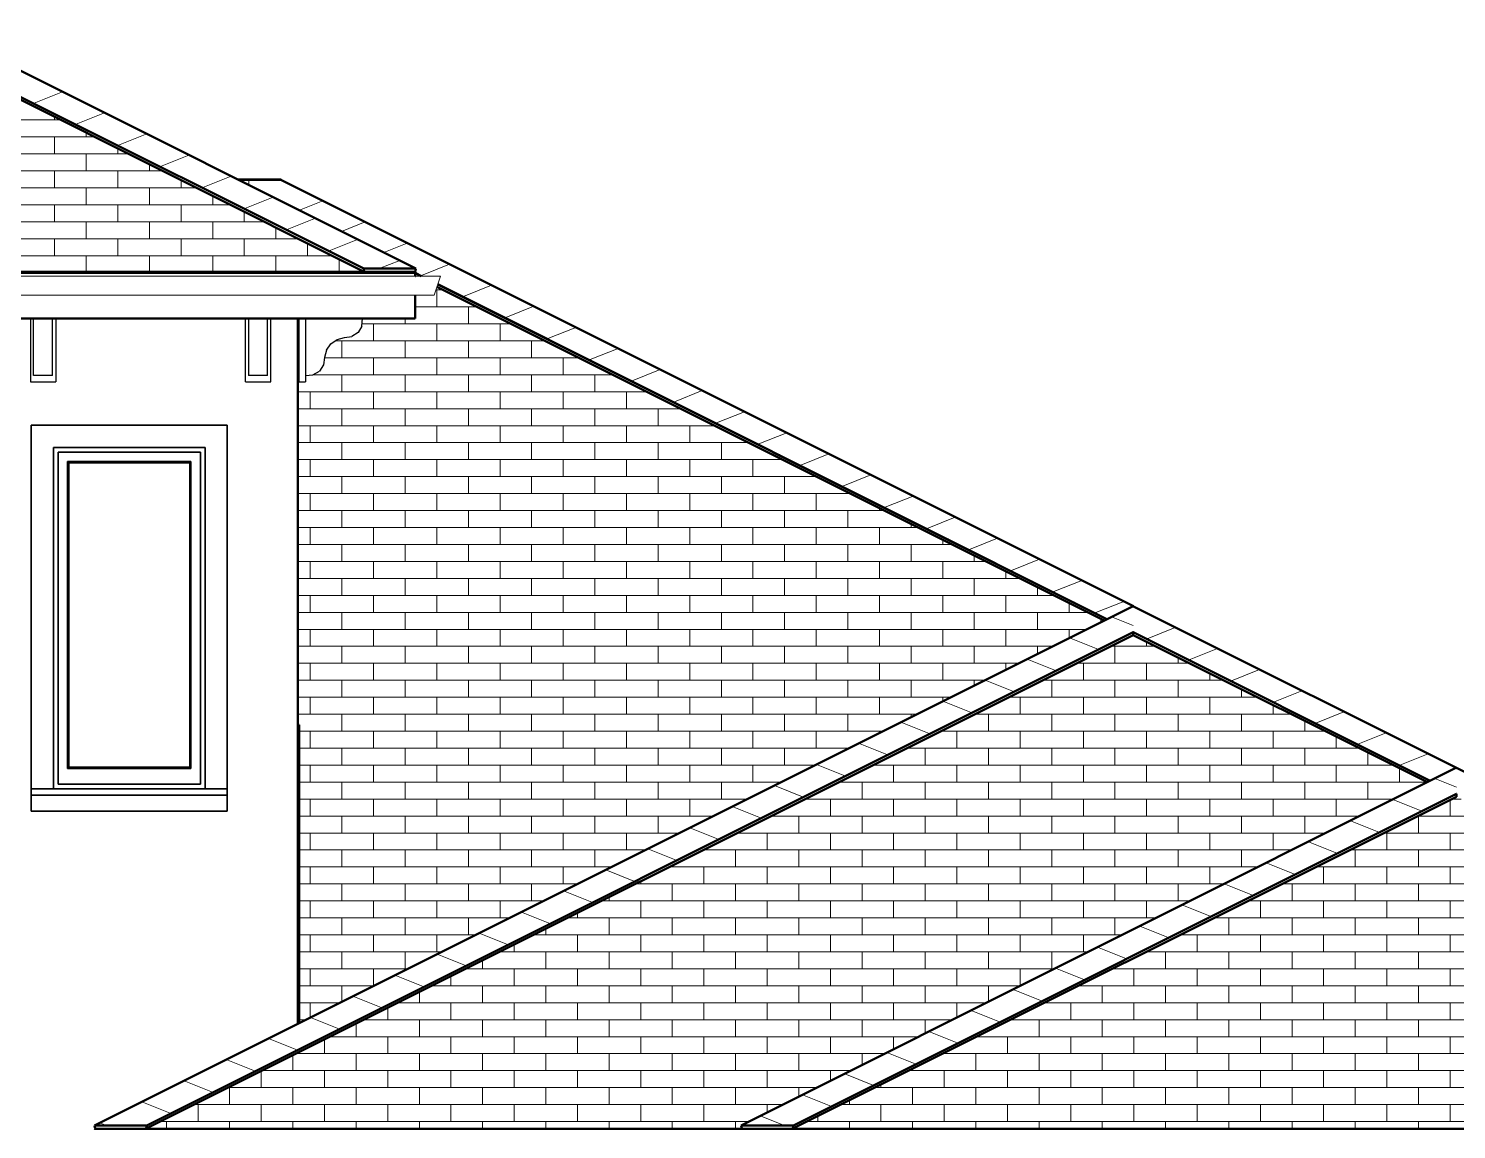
# Model space of a CAD drawing. Header units: inches. Extents: x -382 to 454, y -18 to 290.
# Drawn here: x 110.9 to 336.7, y 116.2 to 290.2 of the extents above; entities that cross this region are included whole.
import ezdxf

# ---------------------------------------------------------------- set-up
doc = ezdxf.new("R2010")
doc.units = ezdxf.units.IN
doc.header["$LTSCALE"] = 96
doc.header["$MEASUREMENT"] = 0
doc.layers.add('CAD_  Default_Lines', color=7, linetype='Continuous', lineweight=18, true_color=0x000000)
doc.layers.add('CAD_  Default_Patterns', color=7, linetype='Continuous', lineweight=18, true_color=0x000000)

msp = doc.modelspace()

# ---------------------------------------------------------------- linework, layer by layer
at = {"layer": 'CAD_  Default_Lines', "color": 18, "linetype": 'Continuous', "lineweight": 50, "true_color": 0x000000, "transparency": 33554687}
for p, q in [((172.15, 252.26), (96.24, 290.22)), ((163.88, 252.26), (96.24, 286.08)), ((163.98, 251.76), (96.24, 285.63)), ((144.01, 266.33), (150.82, 266.33)), ((150.78, 266.3), (285.61, 198.88)), ((172.03, 251.62), (20.45, 251.62)), ((20.46, 251.74), (172.08, 251.74)), ((163.88, 252.26), (163.98, 251.76)), ((172.15, 252.26), (163.88, 252.26)), ((172.15, 252.26), (172.03, 251.76)), ((172.03, 251.76), (172.08, 251.74)), ((172.03, 251.62), (172.08, 251.74)), ((172.03, 251.62), (172.03, 251.07)), ((172.97, 251.07), (172.03, 251.54)), ((172.08, 251.07), (172.03, 251.09)), ((280.97, 196.62), (175.46, 249.37)), ((175.59, 249.76), (281.42, 196.84)), ((172.03, 248.07), (172.03, 244.38)), ((20.45, 244.38), (172.03, 244.38)), ((153.48, 132.87), (153.48, 244.38)), ((121.31, 116.79), (285.48, 198.87)), ((285.48, 198.87), (285.54, 198.86)), ((449.8, 116.79), (285.63, 198.87)), ((285.56, 194.33), (129.49, 116.29)), ((285.56, 194.77), (129.59, 116.79)), ((285.56, 194.77), (285.56, 194.33)), ((332.54, 171.28), (285.56, 194.77)), ((332.1, 171.06), (285.56, 194.33)), ((153.48, 180.15), (153.67, 180.15)), ((153.67, 180.01), (153.48, 180.01)), ((153.67, 179.45), (153.48, 179.45)), ((153.67, 180.15), (153.67, 132.97)), ((223.55, 116.79), (336.6, 173.31)), ((336.6, 173.31), (336.68, 173.3)), ((336.68, 168.77), (231.73, 116.29)), ((231.83, 116.79), (336.68, 169.21)), ((336.68, 169.21), (336.68, 168.77)), ((129.59, 116.79), (121.31, 116.79)), ((121.31, 116.79), (121.44, 116.29)), ((121.38, 116.26), (121.44, 116.29)), ((121.44, 116.15), (121.38, 116.26)), ((223.42, 116.26), (121.38, 116.26)), ((129.49, 116.29), (129.59, 116.79)), ((223.6, 116.26), (223.42, 116.26)), ((223.68, 116.29), (223.55, 116.79)), ((231.83, 116.79), (223.55, 116.79)), ((223.62, 116.26), (223.61, 116.26)), ((223.62, 116.26), (223.68, 116.29)), ((223.67, 116.18), (223.62, 116.26)), ((223.62, 116.26), (449.74, 116.26)), ((231.73, 116.29), (231.83, 116.79))]:
    msp.add_line(p, q, dxfattribs=at)
at = {"layer": 'CAD_  Default_Lines', "color": 18, "linetype": 'Continuous', "lineweight": 18, "true_color": 0x000000, "transparency": 33554687}
for p, q in [((176.03, 251.07), (16.45, 251.07)), ((176.03, 251.07), (175.03, 248.07)), ((17.45, 248.07), (175.03, 248.07))]:
    msp.add_line(p, q, dxfattribs=at)
at = {"layer": 'CAD_  Default_Lines', "color": 18, "linetype": 'Continuous', "lineweight": 25, "true_color": 0x000000, "transparency": 33554687}
for p, q in [((111.18, 244.38), (111.18, 234.38)), ((111.68, 235.38), (111.68, 244.38)), ((114.68, 235.38), (114.68, 244.38)), ((115.18, 244.38), (115.18, 234.38)), ((145.18, 234.38), (145.18, 244.38)), ((145.68, 244.38), (145.68, 235.38)), ((148.68, 235.38), (148.68, 244.38)), ((149.18, 234.38), (149.18, 244.38)), ((153.67, 234.38), (153.67, 244.38)), ((154.67, 244.38), (154.67, 234.38)), ((163.58, 243.19), (163.67, 244.38)), ((162.99, 242.16), (162, 241.51)), ((163.58, 243.19), (162.99, 242.16)), ((158.01, 239.38), (157.69, 238.23)), ((158.01, 239.38), (158.7, 240.35)), ((158.7, 240.35), (159.67, 241.04)), ((159.67, 241.04), (160.82, 241.36)), ((160.82, 241.36), (162, 241.51)), ((157.69, 238.23), (157.53, 237.05)), ((114.68, 235.38), (111.68, 235.38)), ((148.68, 235.38), (145.68, 235.38)), ((154.67, 235.38), (155.86, 235.47)), ((155.86, 235.47), (156.89, 236.06)), ((157.53, 237.05), (156.89, 236.06)), ((111.18, 234.38), (115.18, 234.38)), ((145.18, 234.38), (149.18, 234.38)), ((153.67, 234.38), (154.67, 234.38))]:
    msp.add_line(p, q, dxfattribs=at)
at = {"layer": 'CAD_  Default_Lines', "color": 18, "linetype": 'Continuous', "lineweight": 35, "true_color": 0x000000, "transparency": 33554687}
for p, q in [((111.31, 227.5), (111.31, 166.5)), ((142.31, 227.5), (111.31, 227.5)), ((142.31, 166.5), (142.31, 227.5)), ((138.81, 224), (114.81, 224)), ((114.81, 170), (114.81, 224)), ((138.81, 224), (138.81, 170)), ((138.06, 223.25), (115.56, 223.25)), ((115.56, 170.75), (115.56, 223.25)), ((117.06, 221.75), (136.56, 221.75)), ((117.25, 221.56), (117.06, 221.75)), ((117.06, 173.25), (117.06, 221.75)), ((117.25, 173.44), (117.25, 221.56)), ((117.25, 221.56), (136.37, 221.56)), ((136.37, 221.56), (136.56, 221.75)), ((136.37, 221.56), (136.37, 173.44)), ((136.56, 173.25), (136.56, 221.75)), ((138.06, 170.75), (138.06, 223.25)), ((117.25, 173.44), (117.06, 173.25)), ((117.06, 173.25), (136.56, 173.25)), ((136.37, 173.44), (117.25, 173.44)), ((136.56, 173.25), (136.37, 173.44)), ((111.31, 170), (142.31, 170)), ((115.56, 170.75), (138.06, 170.75)), ((111.31, 169), (142.31, 169)), ((142.31, 166.5), (111.31, 166.5))]:
    msp.add_line(p, q, dxfattribs=at)
at = {"layer": 'CAD_  Default_Patterns', "color": 18, "linetype": 'Continuous', "lineweight": 0, "true_color": 0x000000, "transparency": 33554687}
for p, q in [((96.24, 290.22), (158, 259.34)), ((96.24, 286.19), (164.1, 252.26)), ((111.77, 278.43), (116.24, 280.22)), ((76.52, 275.77), (115.96, 275.77)), ((114.98, 276.71), (115.1, 276.76)), ((115, 276.25), (115, 275.77)), ((118.43, 275.1), (122.91, 276.89)), ((120, 273.75), (120, 273.09)), ((121.64, 273.38), (121.77, 273.43)), ((125.1, 271.76), (129.57, 273.55)), ((71.15, 273.09), (121.33, 273.09)), ((115, 273.09), (115, 270.41)), ((125, 271.25), (125, 270.41)), ((65.79, 270.41), (126.69, 270.41)), ((120, 270.41), (120, 267.72)), ((128.31, 270.05), (128.43, 270.1)), ((130, 268.75), (130, 267.72)), ((131.77, 268.43), (136.24, 270.22)), ((60.42, 267.72), (132.06, 267.72)), ((115, 267.72), (115, 265.04)), ((125, 267.72), (125, 265.04)), ((134.98, 266.71), (135.1, 266.76)), ((138.43, 265.1), (142.91, 266.89)), ((55.05, 265.04), (137.43, 265.04)), ((120, 265.04), (120, 262.36)), ((130, 265.04), (130, 262.36)), ((135, 266.25), (135, 265.04)), ((144.23, 266.22), (150.71, 266.22)), ((145.71, 266.22), (145.71, 265.48)), ((150.71, 266.33), (150.71, 266.22)), ((49.69, 262.36), (142.79, 262.36)), ((115, 262.36), (115, 259.67)), ((125, 262.36), (125, 259.67)), ((135, 262.36), (135, 259.67)), ((140, 263.75), (140, 262.36)), ((141.64, 263.38), (141.77, 263.43)), ((145.1, 261.76), (149.57, 263.55)), ((153.71, 261.48), (157.43, 262.97)), ((44.32, 259.67), (148.16, 259.67)), ((120, 259.67), (120, 256.99)), ((130, 259.67), (130, 256.99)), ((140, 259.67), (140, 256.99)), ((145, 261.25), (145, 259.67)), ((148.31, 260.05), (148.43, 260.1)), ((151.77, 258.43), (156.24, 260.22)), ((150, 258.75), (150, 256.99)), ((160.38, 258.15), (164.1, 259.64)), ((38.95, 256.99), (153.52, 256.99)), ((115, 256.99), (115, 254.31)), ((125, 256.99), (125, 254.31)), ((135, 256.99), (135, 254.31)), ((145, 256.99), (145, 254.31)), ((154.98, 256.71), (155.1, 256.76)), ((155, 256.25), (155, 254.31)), ((158.43, 255.1), (162.91, 256.89)), ((167.04, 254.82), (170.77, 256.31)), ((33.59, 254.31), (158.89, 254.31)), ((120, 254.31), (120, 251.74)), ((130, 254.31), (130, 251.74)), ((140, 254.31), (140, 251.74)), ((150, 254.31), (150, 251.74)), ((160, 253.75), (160, 251.74)), ((161.64, 253.38), (161.77, 253.43)), ((166.35, 252.26), (169.57, 253.55)), ((173.01, 251.2), (177.43, 252.97)), ((170, 251.76), (170, 251.74)), ((172.05, 251.68), (173.28, 251.07)), ((175.31, 248.9), (176.41, 248.9)), ((175.44, 248.9), (175.44, 246.22)), ((175.64, 249.89), (281.57, 196.92)), ((176.17, 249.47), (176.34, 249.54)), ((179.67, 247.87), (184.1, 249.64)), ((172.03, 246.22), (181.78, 246.22)), ((180.44, 246.22), (180.44, 243.53)), ((182.84, 246.13), (183.01, 246.2)), ((186.34, 244.54), (190.77, 246.31)), ((170.44, 244.38), (170.44, 243.53)), ((153.48, 243.53), (153.67, 243.53)), ((163.61, 243.53), (187.15, 243.53)), ((165.44, 243.53), (165.44, 240.85)), ((175.44, 243.53), (175.44, 240.85)), ((185.44, 243.53), (185.44, 240.85)), ((189.5, 242.8), (189.67, 242.87)), ((193.01, 241.2), (197.43, 242.97)), ((153.48, 240.85), (153.67, 240.85)), ((159.41, 240.85), (192.51, 240.85)), ((160.44, 240.85), (160.44, 238.17)), ((170.44, 240.85), (170.44, 238.17)), ((180.44, 240.85), (180.44, 238.17)), ((190.44, 240.85), (190.44, 238.17)), ((196.17, 239.47), (196.34, 239.54)), ((199.67, 237.87), (204.1, 239.64)), ((153.48, 238.17), (153.67, 238.17)), ((157.68, 238.17), (197.88, 238.17)), ((165.44, 238.17), (165.44, 235.48)), ((175.44, 238.17), (175.44, 235.48)), ((185.44, 238.17), (185.44, 235.48)), ((195.44, 238.17), (195.44, 235.48)), ((153.48, 235.48), (153.67, 235.48)), ((155.88, 235.48), (203.25, 235.48)), ((160.44, 235.48), (160.44, 232.8)), ((170.44, 235.48), (170.44, 232.8)), ((180.44, 235.48), (180.44, 232.8)), ((190.44, 235.48), (190.44, 232.8)), ((200.44, 235.48), (200.44, 232.8)), ((202.84, 236.13), (203.01, 236.2)), ((206.34, 234.54), (210.77, 236.31)), ((153.48, 232.8), (208.61, 232.8)), ((155.44, 232.8), (155.44, 230.12)), ((165.44, 232.8), (165.44, 230.12)), ((175.44, 232.8), (175.44, 230.12)), ((185.44, 232.8), (185.44, 230.12)), ((195.44, 232.8), (195.44, 230.12)), ((205.44, 232.8), (205.44, 230.12)), ((209.5, 232.8), (209.67, 232.87)), ((213.01, 231.2), (217.43, 232.97)), ((153.48, 230.12), (213.98, 230.12)), ((160.44, 230.12), (160.44, 227.43)), ((170.44, 230.12), (170.44, 227.43)), ((180.44, 230.12), (180.44, 227.43)), ((190.44, 230.12), (190.44, 227.43)), ((200.44, 230.12), (200.44, 227.43)), ((210.44, 230.12), (210.44, 227.43)), ((216.17, 229.47), (216.34, 229.54)), ((219.67, 227.87), (224.1, 229.64)), ((153.48, 227.43), (219.35, 227.43)), ((155.44, 227.43), (155.44, 224.75)), ((165.44, 227.43), (165.44, 224.75)), ((175.44, 227.43), (175.44, 224.75)), ((185.44, 227.43), (185.44, 224.75)), ((195.44, 227.43), (195.44, 224.75)), ((205.44, 227.43), (205.44, 224.75)), ((215.44, 227.43), (215.44, 224.75)), ((222.84, 226.13), (223.01, 226.2)), ((226.34, 224.54), (230.77, 226.31)), ((153.48, 224.75), (224.71, 224.75)), ((160.44, 224.75), (160.44, 222.07)), ((170.44, 224.75), (170.44, 222.07)), ((180.44, 224.75), (180.44, 222.07)), ((190.44, 224.75), (190.44, 222.07)), ((200.44, 224.75), (200.44, 222.07)), ((210.44, 224.75), (210.44, 222.07)), ((220.44, 224.75), (220.44, 222.07)), ((153.48, 222.07), (230.08, 222.07)), ((155.44, 222.07), (155.44, 219.38)), ((165.44, 222.07), (165.44, 219.38)), ((175.44, 222.07), (175.44, 219.38)), ((185.44, 222.07), (185.44, 219.38)), ((195.44, 222.07), (195.44, 219.38)), ((205.44, 222.07), (205.44, 219.38)), ((215.44, 222.07), (215.44, 219.38)), ((225.44, 222.07), (225.44, 219.38)), ((229.5, 222.8), (229.67, 222.87)), ((233.01, 221.2), (237.43, 222.97)), ((153.48, 219.38), (235.45, 219.38)), ((160.44, 219.38), (160.44, 216.7)), ((170.44, 219.38), (170.44, 216.7)), ((180.44, 219.38), (180.44, 216.7)), ((190.44, 219.38), (190.44, 216.7)), ((200.44, 219.38), (200.44, 216.7)), ((210.44, 219.38), (210.44, 216.7)), ((220.44, 219.38), (220.44, 216.7)), ((230.44, 219.38), (230.44, 216.7)), ((236.17, 219.47), (236.34, 219.54)), ((239.67, 217.87), (244.1, 219.64)), ((240.44, 216.89), (240.44, 216.7)), ((153.48, 216.7), (240.81, 216.7)), ((155.44, 216.7), (155.44, 214.02)), ((165.44, 216.7), (165.44, 214.02)), ((175.44, 216.7), (175.44, 214.02)), ((185.44, 216.7), (185.44, 214.02)), ((195.44, 216.7), (195.44, 214.02)), ((205.44, 216.7), (205.44, 214.02)), ((215.44, 216.7), (215.44, 214.02)), ((225.44, 216.7), (225.44, 214.02)), ((235.44, 216.7), (235.44, 214.02)), ((242.84, 216.13), (243.01, 216.2)), ((246.34, 214.54), (250.77, 216.31)), ((153.48, 214.02), (246.18, 214.02)), ((160.44, 214.02), (160.44, 211.33)), ((170.44, 214.02), (170.44, 211.33)), ((180.44, 214.02), (180.44, 211.33)), ((190.44, 214.02), (190.44, 211.33)), ((200.44, 214.02), (200.44, 211.33)), ((210.44, 214.02), (210.44, 211.33)), ((220.44, 214.02), (220.44, 211.33)), ((230.44, 214.02), (230.44, 211.33)), ((240.44, 214.02), (240.44, 211.33)), ((245.44, 214.39), (245.44, 214.02)), ((249.5, 212.8), (249.67, 212.87)), ((253.01, 211.2), (257.43, 212.97)), ((153.48, 211.33), (251.55, 211.33)), ((155.44, 211.33), (155.44, 208.65)), ((165.44, 211.33), (165.44, 208.65)), ((175.44, 211.33), (175.44, 208.65)), ((185.44, 211.33), (185.44, 208.65)), ((195.44, 211.33), (195.44, 208.65)), ((205.44, 211.33), (205.44, 208.65)), ((215.44, 211.33), (215.44, 208.65)), ((225.44, 211.33), (225.44, 208.65)), ((235.44, 211.33), (235.44, 208.65)), ((245.44, 211.33), (245.44, 208.65)), ((250.44, 211.89), (250.44, 211.33)), ((153.48, 208.65), (256.91, 208.65)), ((160.44, 208.65), (160.44, 205.97)), ((170.44, 208.65), (170.44, 205.97)), ((180.44, 208.65), (180.44, 205.97)), ((190.44, 208.65), (190.44, 205.97)), ((200.44, 208.65), (200.44, 205.97)), ((210.44, 208.65), (210.44, 205.97)), ((220.44, 208.65), (220.44, 205.97)), ((230.44, 208.65), (230.44, 205.97)), ((240.44, 208.65), (240.44, 205.97)), ((250.44, 208.65), (250.44, 205.97)), ((255.44, 209.39), (255.44, 208.65)), ((256.17, 209.47), (256.34, 209.54)), ((259.67, 207.87), (264.1, 209.64)), ((153.48, 205.97), (262.28, 205.97)), ((155.44, 205.97), (155.44, 203.28)), ((165.44, 205.97), (165.44, 203.28)), ((175.44, 205.97), (175.44, 203.28)), ((185.44, 205.97), (185.44, 203.28)), ((195.44, 205.97), (195.44, 203.28)), ((205.44, 205.97), (205.44, 203.28)), ((215.44, 205.97), (215.44, 203.28)), ((225.44, 205.97), (225.44, 203.28)), ((235.44, 205.97), (235.44, 203.28)), ((245.44, 205.97), (245.44, 203.28)), ((255.44, 205.97), (255.44, 203.28)), ((260.44, 206.89), (260.44, 205.97)), ((262.84, 206.13), (263.01, 206.2)), ((266.34, 204.54), (270.77, 206.31)), ((153.48, 203.28), (267.65, 203.28)), ((160.44, 203.28), (160.44, 200.6)), ((170.44, 203.28), (170.44, 200.6)), ((180.44, 203.28), (180.44, 200.6)), ((190.44, 203.28), (190.44, 200.6)), ((200.44, 203.28), (200.44, 200.6)), ((210.44, 203.28), (210.44, 200.6)), ((220.44, 203.28), (220.44, 200.6)), ((230.44, 203.28), (230.44, 200.6)), ((240.44, 203.28), (240.44, 200.6)), ((250.44, 203.28), (250.44, 200.6)), ((260.44, 203.28), (260.44, 200.6)), ((265.44, 204.39), (265.44, 203.28)), ((269.5, 202.8), (269.67, 202.87)), ((270.44, 201.89), (270.44, 200.6)), ((273.01, 201.2), (277.43, 202.97)), ((153.48, 200.6), (273.01, 200.6)), ((155.44, 200.6), (155.44, 197.92)), ((165.44, 200.6), (165.44, 197.92)), ((175.44, 200.6), (175.44, 197.92)), ((185.44, 200.6), (185.44, 197.92)), ((195.44, 200.6), (195.44, 197.92)), ((205.44, 200.6), (205.44, 197.92)), ((215.44, 200.6), (215.44, 197.92)), ((225.44, 200.6), (225.44, 197.92)), ((235.44, 200.6), (235.44, 197.92)), ((245.44, 200.6), (245.44, 197.92)), ((255.44, 200.6), (255.44, 197.92)), ((265.44, 200.6), (265.44, 197.92)), ((275.44, 199.39), (275.44, 197.92)), ((276.17, 199.47), (276.34, 199.54)), ((279.67, 197.87), (284.1, 199.64)), ((285.56, 198.86), (336.63, 173.32)), ((153.48, 197.92), (278.38, 197.92)), ((160.44, 197.92), (160.44, 195.23)), ((170.44, 197.92), (170.44, 195.23)), ((180.44, 197.92), (180.44, 195.23)), ((190.44, 197.92), (190.44, 195.23)), ((200.44, 197.92), (200.44, 195.23)), ((210.44, 197.92), (210.44, 195.23)), ((220.44, 197.92), (220.44, 195.23)), ((230.44, 197.92), (230.44, 195.23)), ((240.44, 197.92), (240.44, 195.23)), ((250.44, 197.92), (250.44, 195.23)), ((260.44, 197.92), (260.44, 195.23)), ((270.44, 197.92), (270.44, 195.23)), ((280.44, 196.89), (280.44, 196.35)), ((282.15, 197.21), (285.56, 195.84)), ((288.89, 197.19), (288.95, 197.22)), ((129.36, 116.79), (285.56, 194.89)), ((153.48, 195.23), (278.2, 195.23)), ((155.44, 195.23), (155.44, 192.55)), ((165.44, 195.23), (165.44, 192.55)), ((175.44, 195.23), (175.44, 192.55)), ((185.44, 195.23), (185.44, 192.55)), ((195.44, 195.23), (195.44, 192.55)), ((205.44, 195.23), (205.44, 192.55)), ((215.44, 195.23), (215.44, 192.55)), ((225.44, 195.23), (225.44, 192.55)), ((235.44, 195.23), (235.44, 192.55)), ((245.44, 195.23), (245.44, 192.55)), ((255.44, 195.23), (255.44, 192.55)), ((265.44, 195.23), (265.44, 192.55)), ((275.44, 195.23), (275.44, 193.85)), ((285.56, 194.83), (332.6, 171.31)), ((287.75, 193.74), (292.22, 195.53)), ((153.48, 192.55), (272.84, 192.55)), ((160.44, 192.55), (160.44, 189.87)), ((170.44, 192.55), (170.44, 189.87)), ((180.44, 192.55), (180.44, 189.87)), ((190.44, 192.55), (190.44, 189.87)), ((200.44, 192.55), (200.44, 189.87)), ((210.44, 192.55), (210.44, 189.87)), ((220.44, 192.55), (220.44, 189.87)), ((230.44, 192.55), (230.44, 189.87)), ((240.44, 192.55), (240.44, 189.87)), ((250.44, 192.55), (250.44, 189.87)), ((260.44, 192.55), (260.44, 189.87)), ((270.44, 192.55), (270.44, 191.35)), ((275.48, 193.87), (279.96, 192.08)), ((282, 192.55), (289.11, 192.55)), ((282.68, 192.55), (282.68, 189.87)), ((283.29, 193.75), (283.41, 193.7)), ((287.68, 193.27), (287.68, 192.55)), ((291.02, 192.04), (291.09, 192.07)), ((294.42, 190.4), (298.89, 192.19)), ((295.56, 193.86), (295.61, 193.88)), ((153.48, 189.87), (267.47, 189.87)), ((155.44, 189.87), (155.44, 187.18)), ((165.44, 189.87), (165.44, 187.18)), ((175.44, 189.87), (175.44, 187.18)), ((185.44, 189.87), (185.44, 187.18)), ((195.44, 189.87), (195.44, 187.18)), ((205.44, 189.87), (205.44, 187.18)), ((215.44, 189.87), (215.44, 187.18)), ((225.44, 189.87), (225.44, 187.18)), ((235.44, 189.87), (235.44, 187.18)), ((245.44, 189.87), (245.44, 187.18)), ((255.44, 189.87), (255.44, 187.18)), ((265.44, 189.87), (265.44, 188.85)), ((268.82, 190.54), (273.29, 188.75)), ((276.62, 190.42), (276.75, 190.37)), ((276.64, 189.87), (294.48, 189.87)), ((277.68, 189.87), (277.68, 187.18)), ((287.68, 189.87), (287.68, 187.18)), ((292.68, 190.77), (292.68, 189.87)), ((302.22, 190.53), (302.28, 190.55)), ((297.68, 188.71), (297.75, 188.74)), ((297.68, 188.27), (297.68, 187.18)), ((301.09, 187.07), (305.56, 188.86)), ((153.48, 187.18), (262.1, 187.18)), ((160.44, 187.18), (160.44, 184.5)), ((170.44, 187.18), (170.44, 184.5)), ((180.44, 187.18), (180.44, 184.5)), ((190.44, 187.18), (190.44, 184.5)), ((200.44, 187.18), (200.44, 184.5)), ((210.44, 187.18), (210.44, 184.5)), ((220.44, 187.18), (220.44, 184.5)), ((230.44, 187.18), (230.44, 184.5)), ((240.44, 187.18), (240.44, 184.5)), ((250.44, 187.18), (250.44, 184.5)), ((260.44, 187.18), (260.44, 186.35)), ((262.15, 187.21), (266.62, 185.42)), ((269.96, 187.08), (270.08, 187.03)), ((271.27, 187.18), (299.84, 187.18)), ((272.68, 187.18), (272.68, 184.5)), ((282.68, 187.18), (282.68, 184.5)), ((292.68, 187.18), (292.68, 184.5)), ((302.68, 185.77), (302.68, 184.5)), ((304.35, 185.38), (304.42, 185.4)), ((307.75, 183.74), (312.22, 185.53)), ((308.89, 187.19), (308.95, 187.22)), ((153.48, 184.5), (256.74, 184.5)), ((155.44, 184.5), (155.44, 181.82)), ((165.44, 184.5), (165.44, 181.82)), ((175.44, 184.5), (175.44, 181.82)), ((185.44, 184.5), (185.44, 181.82)), ((195.44, 184.5), (195.44, 181.82)), ((205.44, 184.5), (205.44, 181.82)), ((215.44, 184.5), (215.44, 181.82)), ((225.44, 184.5), (225.44, 181.82)), ((235.44, 184.5), (235.44, 181.82)), ((245.44, 184.5), (245.44, 181.82)), ((255.44, 184.5), (255.44, 183.85)), ((255.48, 183.87), (259.96, 182.08)), ((263.29, 183.75), (263.41, 183.7)), ((265.9, 184.5), (305.21, 184.5)), ((267.68, 184.5), (267.68, 181.82)), ((277.68, 184.5), (277.68, 181.82)), ((287.68, 184.5), (287.68, 181.82)), ((297.68, 184.5), (297.68, 181.82)), ((307.68, 183.27), (307.68, 181.82)), ((315.56, 183.86), (315.61, 183.88)), ((153.48, 181.82), (251.37, 181.82)), ((160.44, 181.82), (160.44, 179.13)), ((170.44, 181.82), (170.44, 179.13)), ((180.44, 181.82), (180.44, 179.13)), ((190.44, 181.82), (190.44, 179.13)), ((200.44, 181.82), (200.44, 179.13)), ((210.44, 181.82), (210.44, 179.13)), ((220.44, 181.82), (220.44, 179.13)), ((230.44, 181.82), (230.44, 179.13)), ((240.44, 181.82), (240.44, 179.13)), ((250.44, 181.82), (250.44, 181.35)), ((260.54, 181.82), (310.58, 181.82)), ((262.68, 181.82), (262.68, 179.13)), ((272.68, 181.82), (272.68, 179.13)), ((282.68, 181.82), (282.68, 179.13)), ((292.68, 181.82), (292.68, 179.13)), ((302.68, 181.82), (302.68, 179.13)), ((311.02, 182.04), (311.09, 182.07)), ((312.68, 180.77), (312.68, 179.13)), ((314.42, 180.4), (318.89, 182.19)), ((153.67, 179.13), (246, 179.13)), ((155.44, 179.13), (155.44, 176.45)), ((165.44, 179.13), (165.44, 176.45)), ((175.44, 179.13), (175.44, 176.45)), ((185.44, 179.13), (185.44, 176.45)), ((195.44, 179.13), (195.44, 176.45)), ((205.44, 179.13), (205.44, 176.45)), ((215.44, 179.13), (215.44, 176.45)), ((225.44, 179.13), (225.44, 176.45)), ((235.44, 179.13), (235.44, 176.45)), ((245.44, 179.13), (245.44, 178.85)), ((248.82, 180.54), (253.29, 178.75)), ((255.17, 179.13), (315.94, 179.13)), ((256.62, 180.42), (256.75, 180.37)), ((257.68, 179.13), (257.68, 176.45)), ((267.68, 179.13), (267.68, 176.45)), ((277.68, 179.13), (277.68, 176.45)), ((287.68, 179.13), (287.68, 176.45)), ((297.68, 179.13), (297.68, 176.45)), ((307.68, 179.13), (307.68, 176.45)), ((317.68, 178.71), (317.75, 178.74)), ((321.09, 177.07), (325.56, 178.86)), ((322.22, 180.53), (322.28, 180.55)), ((153.67, 176.45), (240.64, 176.45)), ((160.44, 176.45), (160.44, 173.77)), ((170.44, 176.45), (170.44, 173.77)), ((180.44, 176.45), (180.44, 173.77)), ((190.44, 176.45), (190.44, 173.77)), ((200.44, 176.45), (200.44, 173.77)), ((210.44, 176.45), (210.44, 173.77)), ((220.44, 176.45), (220.44, 173.77)), ((230.44, 176.45), (230.44, 173.77)), ((240.44, 176.45), (240.44, 176.35)), ((242.15, 177.21), (246.62, 175.42)), ((249.81, 176.45), (321.31, 176.45)), ((249.96, 177.08), (250.08, 177.03)), ((252.68, 176.45), (252.68, 173.77)), ((262.68, 176.45), (262.68, 173.77)), ((272.68, 176.45), (272.68, 173.77)), ((282.68, 176.45), (282.68, 173.77)), ((292.68, 176.45), (292.68, 173.77)), ((302.68, 176.45), (302.68, 173.77)), ((312.68, 176.45), (312.68, 173.77)), ((317.68, 178.27), (317.68, 176.45)), ((328.89, 177.19), (328.95, 177.22)), ((235.48, 173.87), (239.96, 172.08)), ((322.68, 175.77), (322.68, 173.77)), ((324.35, 175.38), (324.42, 175.4)), ((327.75, 173.74), (332.22, 175.53)), ((335.56, 173.86), (335.61, 173.88)), ((153.67, 173.77), (235.27, 173.77)), ((155.44, 173.77), (155.44, 171.08)), ((165.44, 173.77), (165.44, 171.08)), ((175.44, 173.77), (175.44, 171.08)), ((185.44, 173.77), (185.44, 171.08)), ((195.44, 173.77), (195.44, 171.08)), ((205.44, 173.77), (205.44, 171.08)), ((215.44, 173.77), (215.44, 171.08)), ((225.44, 173.77), (225.44, 171.08)), ((243.29, 173.75), (243.41, 173.7)), ((244.44, 173.77), (326.68, 173.77)), ((247.68, 173.77), (247.68, 171.08)), ((257.68, 173.77), (257.68, 171.08)), ((267.68, 173.77), (267.68, 171.08)), ((277.68, 173.77), (277.68, 171.08)), ((287.68, 173.77), (287.68, 171.08)), ((297.68, 173.77), (297.68, 171.08)), ((307.68, 173.77), (307.68, 171.08)), ((317.68, 173.77), (317.68, 171.08)), ((327.68, 173.27), (327.68, 171.08)), ((331.02, 172.04), (331.09, 172.07)), ((333.27, 171.65), (336.68, 170.28)), ((153.67, 171.08), (229.9, 171.08)), ((160.44, 171.08), (160.44, 168.4)), ((170.44, 171.08), (170.44, 168.4)), ((180.44, 171.08), (180.44, 168.4)), ((190.44, 171.08), (190.44, 168.4)), ((200.44, 171.08), (200.44, 168.4)), ((210.44, 171.08), (210.44, 168.4)), ((220.44, 171.08), (220.44, 168.4)), ((228.82, 170.54), (233.29, 168.75)), ((236.62, 170.42), (236.75, 170.37)), ((239.07, 171.08), (332.04, 171.08)), ((242.68, 171.08), (242.68, 168.4)), ((252.68, 171.08), (252.68, 168.4)), ((262.68, 171.08), (262.68, 168.4)), ((272.68, 171.08), (272.68, 168.4)), ((282.68, 171.08), (282.68, 168.4)), ((292.68, 171.08), (292.68, 168.4)), ((302.68, 171.08), (302.68, 168.4)), ((312.68, 171.08), (312.68, 168.4)), ((322.68, 171.08), (322.68, 168.4)), ((153.67, 168.4), (224.54, 168.4)), ((155.44, 168.4), (155.44, 165.72)), ((165.44, 168.4), (165.44, 165.72)), ((175.44, 168.4), (175.44, 165.72)), ((185.44, 168.4), (185.44, 165.72)), ((195.44, 168.4), (195.44, 165.72)), ((205.44, 168.4), (205.44, 165.72)), ((215.44, 168.4), (215.44, 165.72)), ((222.15, 167.21), (226.62, 165.42)), ((231.6, 116.79), (336.68, 169.32)), ((233.71, 168.4), (326.78, 168.4)), ((237.68, 168.4), (237.68, 165.72)), ((247.68, 168.4), (247.68, 165.72)), ((257.68, 168.4), (257.68, 165.72)), ((267.68, 168.4), (267.68, 165.72)), ((277.68, 168.4), (277.68, 165.72)), ((287.68, 168.4), (287.68, 165.72)), ((297.68, 168.4), (297.68, 165.72)), ((307.68, 168.4), (307.68, 165.72)), ((317.68, 168.4), (317.68, 165.72)), ((326.6, 168.31), (331.08, 166.52)), ((334.41, 168.19), (334.53, 168.14)), ((335.68, 168.27), (335.68, 165.72)), ((335.95, 168.4), (337.41, 168.4)), ((153.67, 165.72), (219.17, 165.72)), ((160.44, 165.72), (160.44, 163.03)), ((170.44, 165.72), (170.44, 163.03)), ((180.44, 165.72), (180.44, 163.03)), ((190.44, 165.72), (190.44, 163.03)), ((200.44, 165.72), (200.44, 163.03)), ((210.44, 165.72), (210.44, 163.03)), ((228.34, 165.72), (321.41, 165.72)), ((229.96, 167.08), (230.08, 167.03)), ((232.68, 165.72), (232.68, 163.03)), ((242.68, 165.72), (242.68, 163.03)), ((252.68, 165.72), (252.68, 163.03)), ((262.68, 165.72), (262.68, 163.03)), ((272.68, 165.72), (272.68, 163.03)), ((282.68, 165.72), (282.68, 163.03)), ((292.68, 165.72), (292.68, 163.03)), ((302.68, 165.72), (302.68, 163.03)), ((312.68, 165.72), (312.68, 163.03)), ((319.94, 164.98), (324.41, 163.19)), ((327.74, 164.86), (327.87, 164.81)), ((330.58, 165.72), (342.78, 165.72)), ((330.68, 165.72), (330.68, 163.03)), ((153.67, 163.03), (213.8, 163.03)), ((155.44, 163.03), (155.44, 160.35)), ((165.44, 163.03), (165.44, 160.35)), ((175.44, 163.03), (175.44, 160.35)), ((185.44, 163.03), (185.44, 160.35)), ((195.44, 163.03), (195.44, 160.35)), ((205.44, 163.03), (205.44, 160.35)), ((215.48, 163.87), (219.96, 162.08)), ((222.97, 163.03), (316.05, 163.03)), ((223.29, 163.75), (223.41, 163.7)), ((227.68, 163.03), (227.68, 160.35)), ((237.68, 163.03), (237.68, 160.35)), ((247.68, 163.03), (247.68, 160.35)), ((257.68, 163.03), (257.68, 160.35)), ((267.68, 163.03), (267.68, 160.35)), ((277.68, 163.03), (277.68, 160.35)), ((287.68, 163.03), (287.68, 160.35)), ((297.68, 163.03), (297.68, 160.35)), ((307.68, 163.03), (307.68, 160.35)), ((325.21, 163.03), (348.14, 163.03)), ((325.68, 163.03), (325.68, 160.35)), ((335.68, 163.03), (335.68, 160.35)), ((153.67, 160.35), (208.44, 160.35)), ((160.44, 160.35), (160.44, 157.67)), ((170.44, 160.35), (170.44, 157.67)), ((180.44, 160.35), (180.44, 157.67)), ((190.44, 160.35), (190.44, 157.67)), ((200.44, 160.35), (200.44, 157.67)), ((208.82, 160.54), (213.29, 158.75)), ((216.62, 160.42), (216.75, 160.37)), ((217.61, 160.35), (310.68, 160.35)), ((217.68, 160.39), (217.68, 160.35)), ((222.68, 160.35), (222.68, 157.67)), ((232.68, 160.35), (232.68, 157.67)), ((242.68, 160.35), (242.68, 157.67)), ((252.68, 160.35), (252.68, 157.67)), ((262.68, 160.35), (262.68, 157.67)), ((272.68, 160.35), (272.68, 157.67)), ((282.68, 160.35), (282.68, 157.67)), ((292.68, 160.35), (292.68, 157.67)), ((302.68, 160.35), (302.68, 157.67)), ((313.27, 161.65), (317.74, 159.86)), ((319.85, 160.35), (353.51, 160.35)), ((320.68, 160.35), (320.68, 157.67)), ((321.08, 161.52), (321.2, 161.47)), ((330.68, 160.35), (330.68, 157.67)), ((306.6, 158.31), (311.08, 156.52)), ((314.41, 158.19), (314.53, 158.14)), ((153.67, 157.67), (203.07, 157.67)), ((155.44, 157.67), (155.44, 154.98)), ((165.44, 157.67), (165.44, 154.98)), ((175.44, 157.67), (175.44, 154.98)), ((185.44, 157.67), (185.44, 154.98)), ((195.44, 157.67), (195.44, 154.98)), ((202.15, 157.21), (206.62, 155.42)), ((209.96, 157.08), (210.08, 157.03)), ((212.24, 157.67), (305.31, 157.67)), ((212.68, 157.89), (212.68, 157.67)), ((217.68, 157.67), (217.68, 154.98)), ((227.68, 157.67), (227.68, 154.98)), ((237.68, 157.67), (237.68, 154.98)), ((247.68, 157.67), (247.68, 154.98)), ((257.68, 157.67), (257.68, 154.98)), ((267.68, 157.67), (267.68, 154.98)), ((277.68, 157.67), (277.68, 154.98)), ((287.68, 157.67), (287.68, 154.98)), ((297.68, 157.67), (297.68, 154.98)), ((314.48, 157.67), (358.88, 157.67)), ((315.68, 157.67), (315.68, 154.98)), ((325.68, 157.67), (325.68, 154.98)), ((335.68, 157.67), (335.68, 154.98)), ((153.67, 154.98), (197.7, 154.98)), ((160.44, 154.98), (160.44, 152.3)), ((170.44, 154.98), (170.44, 152.3)), ((180.44, 154.98), (180.44, 152.3)), ((190.44, 154.98), (190.44, 152.3)), ((195.48, 153.87), (199.96, 152.08)), ((203.29, 153.75), (203.41, 153.7)), ((206.87, 154.98), (299.95, 154.98)), ((207.68, 155.39), (207.68, 154.98)), ((212.68, 154.98), (212.68, 152.3)), ((222.68, 154.98), (222.68, 152.3)), ((232.68, 154.98), (232.68, 152.3)), ((242.68, 154.98), (242.68, 152.3)), ((252.68, 154.98), (252.68, 152.3)), ((262.68, 154.98), (262.68, 152.3)), ((272.68, 154.98), (272.68, 152.3)), ((282.68, 154.98), (282.68, 152.3)), ((292.68, 154.98), (292.68, 152.3)), ((299.94, 154.98), (304.41, 153.19)), ((307.74, 154.86), (307.87, 154.81)), ((309.12, 154.98), (364.24, 154.98)), ((310.68, 154.98), (310.68, 152.3)), ((320.68, 154.98), (320.68, 152.3)), ((330.68, 154.98), (330.68, 152.3)), ((153.67, 152.3), (192.34, 152.3)), ((155.44, 152.3), (155.44, 149.62)), ((165.44, 152.3), (165.44, 149.62)), ((175.44, 152.3), (175.44, 149.62)), ((185.44, 152.3), (185.44, 149.62)), ((201.51, 152.3), (294.58, 152.3)), ((202.68, 152.89), (202.68, 152.3)), ((207.68, 152.3), (207.68, 149.62)), ((217.68, 152.3), (217.68, 149.62)), ((227.68, 152.3), (227.68, 149.62)), ((237.68, 152.3), (237.68, 149.62)), ((247.68, 152.3), (247.68, 149.62)), ((257.68, 152.3), (257.68, 149.62)), ((267.68, 152.3), (267.68, 149.62)), ((277.68, 152.3), (277.68, 149.62)), ((287.68, 152.3), (287.68, 149.62)), ((293.27, 151.65), (297.74, 149.86)), ((301.08, 151.52), (301.2, 151.47)), ((303.75, 152.3), (369.61, 152.3)), ((305.68, 152.3), (305.68, 149.62)), ((315.68, 152.3), (315.68, 149.62)), ((325.68, 152.3), (325.68, 149.62)), ((335.68, 152.3), (335.68, 149.62)), ((153.67, 149.62), (186.97, 149.62)), ((160.44, 149.62), (160.44, 146.93)), ((170.44, 149.62), (170.44, 146.93)), ((180.44, 149.62), (180.44, 146.93)), ((188.82, 150.54), (193.29, 148.75)), ((196.14, 149.62), (289.21, 149.62)), ((196.62, 150.42), (196.75, 150.37)), ((197.68, 150.39), (197.68, 149.62)), ((202.68, 149.62), (202.68, 146.93)), ((212.68, 149.62), (212.68, 146.93)), ((222.68, 149.62), (222.68, 146.93)), ((232.68, 149.62), (232.68, 146.93)), ((242.68, 149.62), (242.68, 146.93)), ((252.68, 149.62), (252.68, 146.93)), ((262.68, 149.62), (262.68, 146.93)), ((272.68, 149.62), (272.68, 146.93)), ((282.68, 149.62), (282.68, 146.93)), ((298.38, 149.62), (374.98, 149.62)), ((300.68, 149.62), (300.68, 146.93)), ((310.68, 149.62), (310.68, 146.93)), ((320.68, 149.62), (320.68, 146.93)), ((330.68, 149.62), (330.68, 146.93)), ((153.67, 146.93), (181.61, 146.93)), ((155.44, 146.93), (155.44, 144.25)), ((165.44, 146.93), (165.44, 144.25)), ((175.44, 146.93), (175.44, 144.25)), ((182.15, 147.21), (186.62, 145.42)), ((189.96, 147.08), (190.08, 147.03)), ((190.77, 146.93), (283.85, 146.93)), ((192.68, 147.89), (192.68, 146.93)), ((197.68, 146.93), (197.68, 144.25)), ((207.68, 146.93), (207.68, 144.25)), ((217.68, 146.93), (217.68, 144.25)), ((227.68, 146.93), (227.68, 144.25)), ((237.68, 146.93), (237.68, 144.25)), ((247.68, 146.93), (247.68, 144.25)), ((257.68, 146.93), (257.68, 144.25)), ((267.68, 146.93), (267.68, 144.25)), ((277.68, 146.93), (277.68, 144.25)), ((286.6, 148.31), (291.08, 146.52)), ((293.02, 146.93), (380.34, 146.93)), ((294.41, 148.19), (294.53, 148.14)), ((295.68, 146.93), (295.68, 144.25)), ((305.68, 146.93), (305.68, 144.25)), ((315.68, 146.93), (315.68, 144.25)), ((325.68, 146.93), (325.68, 144.25)), ((335.68, 146.93), (335.68, 144.25)), ((187.68, 145.39), (187.68, 144.25)), ((279.94, 144.98), (284.41, 143.19)), ((287.74, 144.86), (287.87, 144.81)), ((153.67, 144.25), (176.24, 144.25)), ((160.44, 144.25), (160.44, 141.57)), ((170.44, 144.25), (170.44, 141.57)), ((175.48, 143.87), (179.96, 142.08)), ((182.68, 142.89), (182.68, 141.57)), ((183.29, 143.75), (183.41, 143.7)), ((185.41, 144.25), (278.48, 144.25)), ((192.68, 144.25), (192.68, 141.57)), ((202.68, 144.25), (202.68, 141.57)), ((212.68, 144.25), (212.68, 141.57)), ((222.68, 144.25), (222.68, 141.57)), ((232.68, 144.25), (232.68, 141.57)), ((242.68, 144.25), (242.68, 141.57)), ((252.68, 144.25), (252.68, 141.57)), ((262.68, 144.25), (262.68, 141.57)), ((272.68, 144.25), (272.68, 141.57)), ((287.65, 144.25), (385.71, 144.25)), ((290.68, 144.25), (290.68, 141.57)), ((300.68, 144.25), (300.68, 141.57)), ((310.68, 144.25), (310.68, 141.57)), ((320.68, 144.25), (320.68, 141.57)), ((330.68, 144.25), (330.68, 141.57)), ((153.67, 141.57), (170.87, 141.57)), ((155.44, 141.57), (155.44, 138.88)), ((165.44, 141.57), (165.44, 138.88)), ((168.82, 140.54), (173.29, 138.75)), ((176.62, 140.42), (176.75, 140.37)), ((177.68, 140.39), (177.68, 138.88)), ((180.04, 141.57), (273.11, 141.57)), ((187.68, 141.57), (187.68, 138.88)), ((197.68, 141.57), (197.68, 138.88)), ((207.68, 141.57), (207.68, 138.88)), ((217.68, 141.57), (217.68, 138.88)), ((227.68, 141.57), (227.68, 138.88)), ((237.68, 141.57), (237.68, 138.88)), ((247.68, 141.57), (247.68, 138.88)), ((257.68, 141.57), (257.68, 138.88)), ((267.68, 141.57), (267.68, 138.88)), ((273.27, 141.65), (277.74, 139.86)), ((281.08, 141.52), (281.2, 141.47)), ((282.28, 141.57), (391.08, 141.57)), ((285.68, 141.57), (285.68, 138.88)), ((295.68, 141.57), (295.68, 138.88)), ((305.68, 141.57), (305.68, 138.88)), ((315.68, 141.57), (315.68, 138.88)), ((325.68, 141.57), (325.68, 138.88)), ((335.68, 141.57), (335.68, 138.88)), ((153.67, 138.88), (165.51, 138.88)), ((160.44, 138.88), (160.44, 136.35)), ((172.68, 137.89), (172.68, 136.2)), ((174.67, 138.88), (267.75, 138.88)), ((182.68, 138.88), (182.68, 136.2)), ((192.68, 138.88), (192.68, 136.2)), ((202.68, 138.88), (202.68, 136.2)), ((212.68, 138.88), (212.68, 136.2)), ((222.68, 138.88), (222.68, 136.2)), ((232.68, 138.88), (232.68, 136.2)), ((242.68, 138.88), (242.68, 136.2)), ((252.68, 138.88), (252.68, 136.2)), ((262.68, 138.88), (262.68, 136.35)), ((266.6, 138.31), (271.08, 136.52)), ((274.41, 138.19), (274.53, 138.14)), ((276.92, 138.88), (396.44, 138.88)), ((280.68, 138.88), (280.68, 136.2)), ((290.68, 138.88), (290.68, 136.2)), ((300.68, 138.88), (300.68, 136.2)), ((310.68, 138.88), (310.68, 136.2)), ((320.68, 138.88), (320.68, 136.2)), ((330.68, 138.88), (330.68, 136.2)), ((153.67, 136.2), (160.14, 136.2)), ((155.44, 136.2), (155.44, 133.85)), ((162.15, 137.21), (166.62, 135.42)), ((169.31, 136.2), (262.38, 136.2)), ((169.96, 137.08), (170.08, 137.03)), ((177.68, 136.2), (177.68, 133.52)), ((187.68, 136.2), (187.68, 133.52)), ((197.68, 136.2), (197.68, 133.52)), ((207.68, 136.2), (207.68, 133.52)), ((217.68, 136.2), (217.68, 133.52)), ((227.68, 136.2), (227.68, 133.52)), ((237.68, 136.2), (237.68, 133.52)), ((247.68, 136.2), (247.68, 133.52)), ((257.68, 136.2), (257.68, 133.85)), ((271.55, 136.2), (401.81, 136.2)), ((275.68, 136.2), (275.68, 133.52)), ((285.68, 136.2), (285.68, 133.52)), ((295.68, 136.2), (295.68, 133.52)), ((305.68, 136.2), (305.68, 133.52)), ((315.68, 136.2), (315.68, 133.52)), ((325.68, 136.2), (325.68, 133.52)), ((335.68, 136.2), (335.68, 133.52)), ((153.67, 133.52), (154.77, 133.52)), ((155.48, 133.87), (159.96, 132.08)), ((163.29, 133.75), (163.41, 133.7)), ((163.94, 133.52), (257.01, 133.52)), ((167.68, 135.39), (167.68, 133.52)), ((172.68, 133.52), (172.68, 130.83)), ((182.68, 133.52), (182.68, 130.83)), ((192.68, 133.52), (192.68, 130.83)), ((202.68, 133.52), (202.68, 130.83)), ((212.68, 133.52), (212.68, 130.83)), ((222.68, 133.52), (222.68, 130.83)), ((232.68, 133.52), (232.68, 130.83)), ((242.68, 133.52), (242.68, 130.83)), ((252.68, 133.52), (252.68, 131.35)), ((259.94, 134.98), (264.41, 133.19)), ((266.18, 133.52), (407.18, 133.52)), ((267.74, 134.86), (267.87, 134.81)), ((270.68, 133.52), (270.68, 130.83)), ((280.68, 133.52), (280.68, 130.83)), ((290.68, 133.52), (290.68, 130.83)), ((300.68, 133.52), (300.68, 130.83)), ((310.68, 133.52), (310.68, 130.83)), ((320.68, 133.52), (320.68, 130.83)), ((330.68, 133.52), (330.68, 130.83)), ((162.68, 132.89), (162.68, 130.83)), ((253.27, 131.65), (257.74, 129.86)), ((261.08, 131.52), (261.2, 131.47)), ((148.82, 130.54), (153.29, 128.75)), ((156.62, 130.42), (156.75, 130.37)), ((157.68, 130.39), (157.68, 128.15)), ((158.57, 130.83), (251.65, 130.83)), ((167.68, 130.83), (167.68, 128.15)), ((177.68, 130.83), (177.68, 128.15)), ((187.68, 130.83), (187.68, 128.15)), ((197.68, 130.83), (197.68, 128.15)), ((207.68, 130.83), (207.68, 128.15)), ((217.68, 130.83), (217.68, 128.15)), ((227.68, 130.83), (227.68, 128.15)), ((237.68, 130.83), (237.68, 128.15)), ((247.68, 130.83), (247.68, 128.85)), ((260.82, 130.83), (412.54, 130.83)), ((265.68, 130.83), (265.68, 128.15)), ((275.68, 130.83), (275.68, 128.15)), ((285.68, 130.83), (285.68, 128.15)), ((295.68, 130.83), (295.68, 128.15)), ((305.68, 130.83), (305.68, 128.15)), ((315.68, 130.83), (315.68, 128.15)), ((325.68, 130.83), (325.68, 128.15)), ((335.68, 130.83), (335.68, 128.15)), ((142.15, 127.21), (146.62, 125.42)), ((149.96, 127.08), (150.08, 127.03)), ((152.68, 127.89), (152.68, 125.47)), ((153.21, 128.15), (246.28, 128.15)), ((162.68, 128.15), (162.68, 125.47)), ((172.68, 128.15), (172.68, 125.47)), ((182.68, 128.15), (182.68, 125.47)), ((192.68, 128.15), (192.68, 125.47)), ((202.68, 128.15), (202.68, 125.47)), ((212.68, 128.15), (212.68, 125.47)), ((222.68, 128.15), (222.68, 125.47)), ((232.68, 128.15), (232.68, 125.47)), ((242.68, 128.15), (242.68, 126.35)), ((246.6, 128.31), (251.08, 126.52)), ((254.41, 128.19), (254.53, 128.14)), ((255.45, 128.15), (417.91, 128.15)), ((255.68, 128.27), (255.68, 128.15)), ((260.68, 128.15), (260.68, 125.47)), ((270.68, 128.15), (270.68, 125.47)), ((280.68, 128.15), (280.68, 125.47)), ((290.68, 128.15), (290.68, 125.47)), ((300.68, 128.15), (300.68, 125.47)), ((310.68, 128.15), (310.68, 125.47)), ((320.68, 128.15), (320.68, 125.47)), ((330.68, 128.15), (330.68, 125.47)), ((147.68, 125.39), (147.68, 122.78)), ((147.84, 125.47), (240.92, 125.47)), ((157.68, 125.47), (157.68, 122.78)), ((167.68, 125.47), (167.68, 122.78)), ((177.68, 125.47), (177.68, 122.78)), ((187.68, 125.47), (187.68, 122.78)), ((197.68, 125.47), (197.68, 122.78)), ((207.68, 125.47), (207.68, 122.78)), ((217.68, 125.47), (217.68, 122.78)), ((227.68, 125.47), (227.68, 122.78)), ((237.68, 125.47), (237.68, 123.85)), ((239.94, 124.98), (244.41, 123.19)), ((247.74, 124.86), (247.87, 124.81)), ((250.08, 125.47), (423.28, 125.47)), ((250.68, 125.77), (250.68, 125.47)), ((255.68, 125.47), (255.68, 122.78)), ((265.68, 125.47), (265.68, 122.78)), ((275.68, 125.47), (275.68, 122.78)), ((285.68, 125.47), (285.68, 122.78)), ((295.68, 125.47), (295.68, 122.78)), ((305.68, 125.47), (305.68, 122.78)), ((315.68, 125.47), (315.68, 122.78)), ((325.68, 125.47), (325.68, 122.78)), ((335.68, 125.47), (335.68, 122.78)), ((135.48, 123.87), (139.96, 122.08)), ((142.47, 122.78), (235.55, 122.78)), ((142.68, 122.78), (142.68, 120.1)), ((143.29, 123.75), (143.41, 123.7)), ((152.68, 122.78), (152.68, 120.1)), ((162.68, 122.78), (162.68, 120.1)), ((172.68, 122.78), (172.68, 120.1)), ((182.68, 122.78), (182.68, 120.1)), ((192.68, 122.78), (192.68, 120.1)), ((202.68, 122.78), (202.68, 120.1)), ((212.68, 122.78), (212.68, 120.1)), ((222.68, 122.78), (222.68, 120.1)), ((232.68, 122.78), (232.68, 121.35)), ((244.72, 122.78), (428.64, 122.78)), ((245.68, 123.27), (245.68, 122.78)), ((250.68, 122.78), (250.68, 120.1)), ((260.68, 122.78), (260.68, 120.1)), ((270.68, 122.78), (270.68, 120.1)), ((280.68, 122.78), (280.68, 120.1)), ((290.68, 122.78), (290.68, 120.1)), ((300.68, 122.78), (300.68, 120.1)), ((310.68, 122.78), (310.68, 120.1)), ((320.68, 122.78), (320.68, 120.1)), ((330.68, 122.78), (330.68, 120.1)), ((128.82, 120.54), (133.29, 118.75)), ((136.62, 120.42), (136.75, 120.37)), ((137.11, 120.1), (230.18, 120.1)), ((137.68, 120.1), (137.68, 117.42)), ((147.68, 120.1), (147.68, 117.42)), ((157.68, 120.1), (157.68, 117.42)), ((167.68, 120.1), (167.68, 117.42)), ((177.68, 120.1), (177.68, 117.42)), ((187.68, 120.1), (187.68, 117.42)), ((197.68, 120.1), (197.68, 117.42)), ((207.68, 120.1), (207.68, 117.42)), ((217.68, 120.1), (217.68, 117.42)), ((227.68, 120.1), (227.68, 118.85)), ((233.27, 121.65), (237.74, 119.86)), ((239.35, 120.1), (434.01, 120.1)), ((240.68, 120.77), (240.68, 120.1)), ((241.08, 121.52), (241.2, 121.47)), ((245.68, 120.1), (245.68, 117.42)), ((255.68, 120.1), (255.68, 117.42)), ((265.68, 120.1), (265.68, 117.42)), ((275.68, 120.1), (275.68, 117.42)), ((285.68, 120.1), (285.68, 117.42)), ((295.68, 120.1), (295.68, 117.42)), ((305.68, 120.1), (305.68, 117.42)), ((315.68, 120.1), (315.68, 117.42)), ((325.68, 120.1), (325.68, 117.42)), ((335.68, 120.1), (335.68, 117.42)), ((131.74, 117.42), (224.82, 117.42)), ((132.68, 117.42), (132.68, 116.26)), ((142.68, 117.42), (142.68, 116.26)), ((152.68, 117.42), (152.68, 116.26)), ((162.68, 117.42), (162.68, 116.26)), ((172.68, 117.42), (172.68, 116.26)), ((182.68, 117.42), (182.68, 116.26)), ((192.68, 117.42), (192.68, 116.26)), ((202.68, 117.42), (202.68, 116.26)), ((212.68, 117.42), (212.68, 116.26)), ((222.68, 117.42), (222.68, 116.26)), ((226.6, 118.31), (230.42, 116.79)), ((233.98, 117.42), (439.38, 117.42)), ((234.41, 118.19), (234.53, 118.14)), ((235.68, 118.27), (235.68, 117.42)), ((240.68, 117.42), (240.68, 116.26)), ((250.68, 117.42), (250.68, 116.26)), ((260.68, 117.42), (260.68, 116.26)), ((270.68, 117.42), (270.68, 116.26)), ((280.68, 117.42), (280.68, 116.26)), ((290.68, 117.42), (290.68, 116.26)), ((300.68, 117.42), (300.68, 116.26)), ((310.68, 117.42), (310.68, 116.26)), ((320.68, 117.42), (320.68, 116.26)), ((330.68, 117.42), (330.68, 116.26)), ((122.15, 117.21), (123.2, 116.79)), ((122.68, 116.29), (122.68, 116.26)), ((129.96, 117.08), (130.08, 117.03)), ((230.68, 116.29), (230.68, 116.26))]:
    msp.add_line(p, q, dxfattribs=at)

doc.saveas('drawing.dxf')
